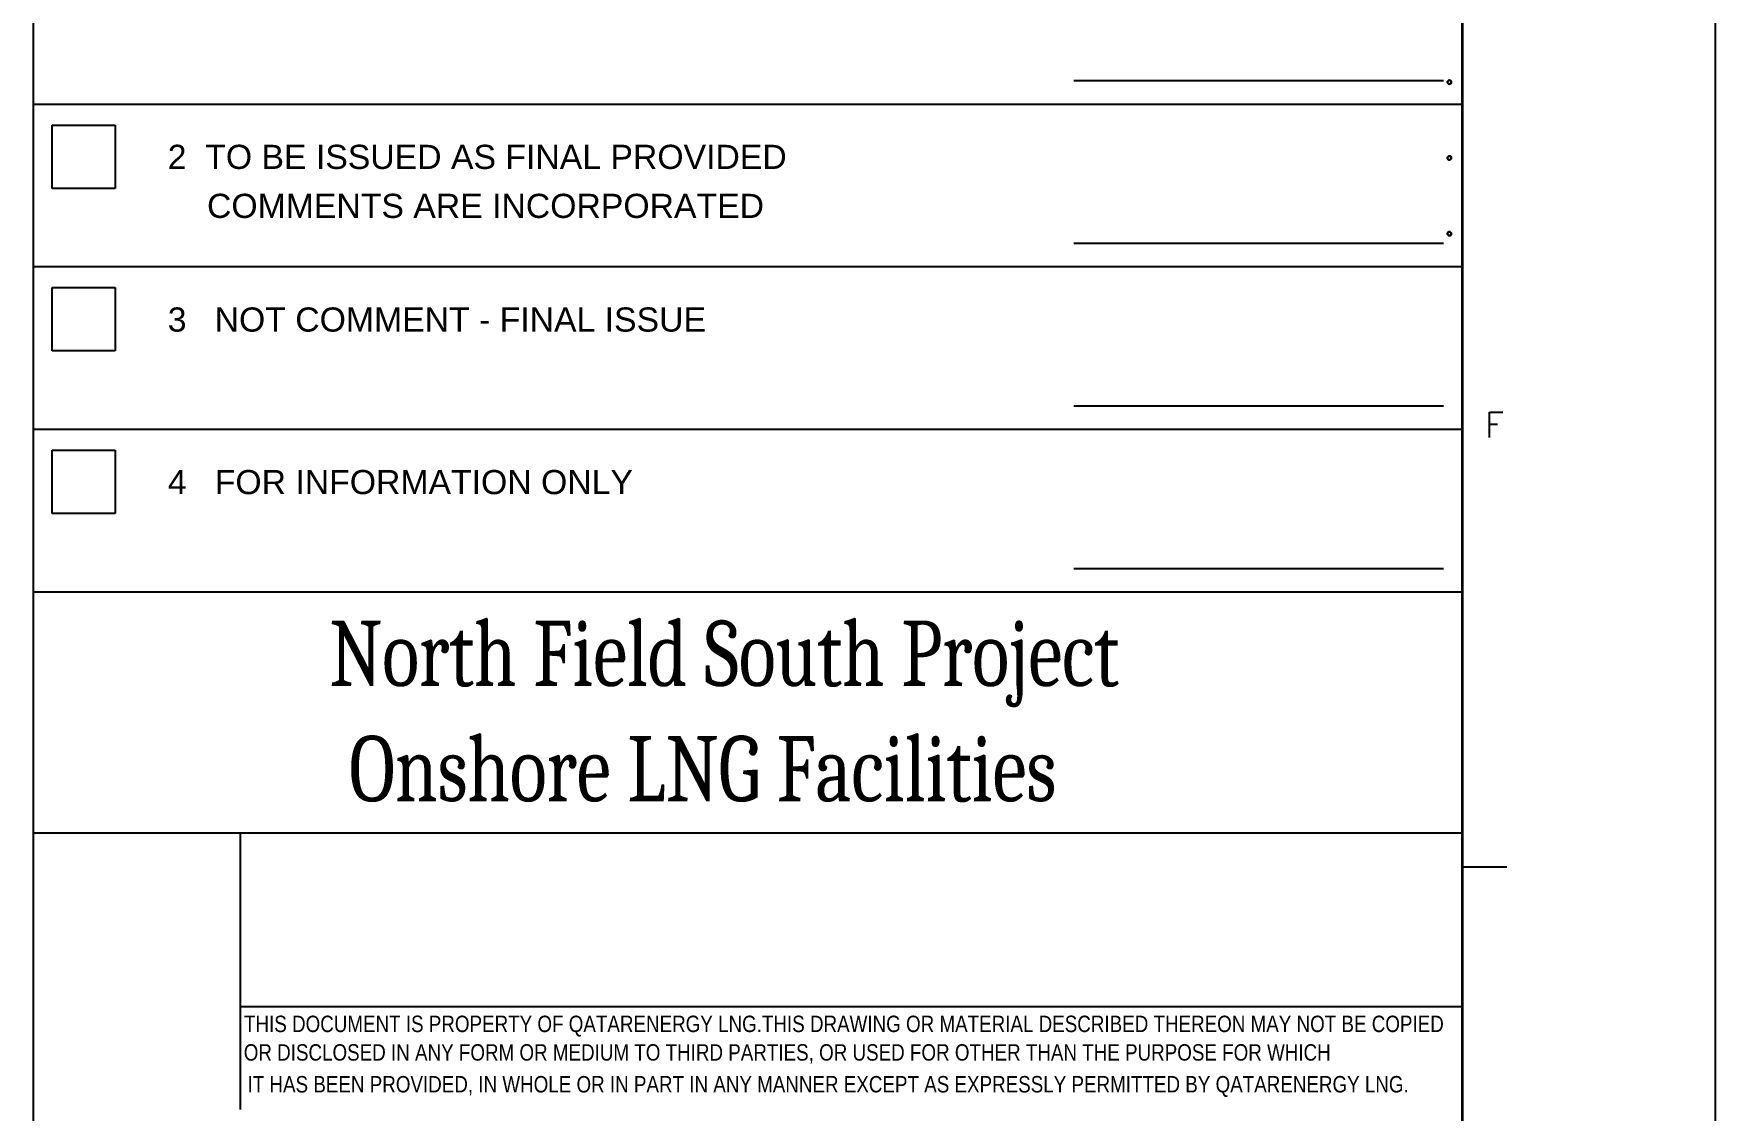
# Model space of a CAD drawing. Header units: millimetres. Extents: x -256 to 585, y -266 to 328.
# Drawn here: x 451.7 to 584.9, y -127.5 to -42.3 of the extents above; entities that cross this region are included whole.
import ezdxf

# ---------------------------------------------------------------- set-up
doc = ezdxf.new("R2010")
doc.units = ezdxf.units.MM
doc.styles.add('Arial', font='ARIAL.TTF', dxfattribs={"height": 0.2})
doc.styles.add('Arial Narrow', font='ARIALN.TTF', dxfattribs={"height": 0.2})
doc.styles.add('Cambria Math', font='CAMBRIA.TTC', dxfattribs={"height": 0.2})

# ---------------------------------------------------------------- blocks, each defined once
blk = doc.blocks.new('Unknown-252070812-55923')
at = {"color": 7, "linetype": 'Continuous'}
for p, q in [((584.85, 327.75), (584.85, -266.25)), ((564.83, -246.9), (564.83, 307.74)), ((564.82, 24.4), (564.82, -246.9)), ((564.82, -246.9), (564.82, -42.9)), ((564.83, -246.9), (564.83, -42.9)), ((566.97, -74.25), (566.97, -72.26)), ((566.97, -72.26), (568.01, -72.26)), ((566.97, -73.21), (567.61, -73.21)), ((564.83, -108.25), (568.33, -108.25))]:
    blk.add_line(p, q, dxfattribs=at)
blk = doc.blocks.new('Unknown-252070812-55925')
at = {"color": 7, "linetype": 'Continuous'}
for p, q in [((451.67, -246.9), (451.67, 24.83)), ((564.79, -246.7), (564.79, 24.83)), ((534.04, -46), (563.32, -46)), ((451.67, -47.85), (564.79, -47.85)), ((453.14, -49.52), (458.14, -49.52)), ((453.14, -54.53), (453.14, -49.52)), ((458.14, -49.52), (458.14, -54.53)), ((458.14, -54.53), (453.14, -54.53)), ((534.04, -58.88), (563.32, -58.88)), ((451.67, -60.72), (564.79, -60.72)), ((453.14, -62.39), (458.14, -62.39)), ((453.14, -67.4), (453.14, -62.39)), ((458.14, -62.39), (458.14, -67.4)), ((458.14, -67.4), (453.14, -67.4)), ((534.04, -71.75), (563.32, -71.75)), ((451.67, -73.6), (564.79, -73.6)), ((453.14, -75.27), (458.14, -75.27)), ((453.14, -80.28), (453.14, -75.27)), ((458.14, -75.27), (458.14, -80.28)), ((458.14, -80.28), (453.14, -80.28)), ((534.04, -84.63), (563.32, -84.63)), ((451.67, -86.47), (564.79, -86.47)), ((451.67, -105.56), (564.79, -105.56)), ((451.67, -105.56), (564.79, -105.56)), ((468.03, -105.57), (468.03, -127.47)), ((468.03, -119.31), (564.73, -119.3))]:
    blk.add_line(p, q, dxfattribs=at)
for centre in [(563.79, -46.12), (563.79, -46.12), (563.79, -46.12), (563.79, -52.12), (563.79, -52.12), (563.79, -52.12), (563.79, -58.12), (563.79, -58.12), (563.79, -58.12)]:
    blk.add_circle(centre, 0.15, dxfattribs=at)
for centre, start, end in [((563.79, -46.12), 0, 180), ((563.79, -46.12), 0, 180), ((563.79, -46.12), 180, 0), ((563.79, -46.12), 180, 0), ((563.79, -52.12), 0, 180), ((563.79, -52.12), 0, 180), ((563.79, -52.12), 180, 0), ((563.79, -52.12), 180, 0), ((563.79, -58.12), 0, 180), ((563.79, -58.12), 0, 180), ((563.79, -58.12), 180, 0), ((563.79, -58.12), 180, 0)]:
    blk.add_arc(centre, 0.15, start, end, dxfattribs=at)
for s, height, style, width, p in [('2  TO BE ISSUED AS FINAL PROVIDED', 1.9126, 'Arial', 1.000637, (462.29, -52.99)), ('    COMMENTS ARE INCORPORATED', 1.9126, 'Arial', 1.000637, (462.43, -56.87)), ('3   NOT COMMENT - FINAL ISSUE', 1.9126, 'Arial', 1.000637, (462.29, -65.87)), ('4   FOR INFORMATION ONLY', 1.9126, 'Arial', 1.000637, (462.3, -78.74)), ('North Field South Project', 5.1904, 'Cambria Math', 0.777778, (475.09, -93.94)), ('Onshore LNG Facilities', 5.1904, 'Cambria Math', 0.777778, (476.66, -103.07))]:
    blk.add_text(s, height=height, dxfattribs=dict(at, style=style, width=width)).set_placement(p)
at = {"color": 7, "linetype": 'Continuous', "style": 'Arial Narrow'}
for s, height, p in [('THIS DOCUMENT IS PROPERTY OF QATARENERGY LNG.THIS DRAWING OR MATERIAL DESCRIBED THEREON MAY NOT BE COPIED', 1.29947, (468.33, -121.33)), ('OR DISCLOSED IN ANY FORM OR MEDIUM TO THIRD PARTIES, OR USED FOR OTHER THAN THE PURPOSE FOR WHICH', 1.2995, (468.31, -123.59)), ('IT HAS BEEN PROVIDED, IN WHOLE OR IN PART IN ANY MANNER EXCEPT AS EXPRESSLY PERMITTED BY QATARENERGY LNG.', 1.29947, (468.61, -126.11))]:
    blk.add_text(s, height=height, dxfattribs=at).set_placement(p)

msp = doc.modelspace()

# ---------------------------------------------------------------- block references
for name in ['Unknown-252070812-55923', 'Unknown-252070812-55925']:
    msp.add_blockref(name, (0, 0))

doc.saveas('drawing.dxf')
